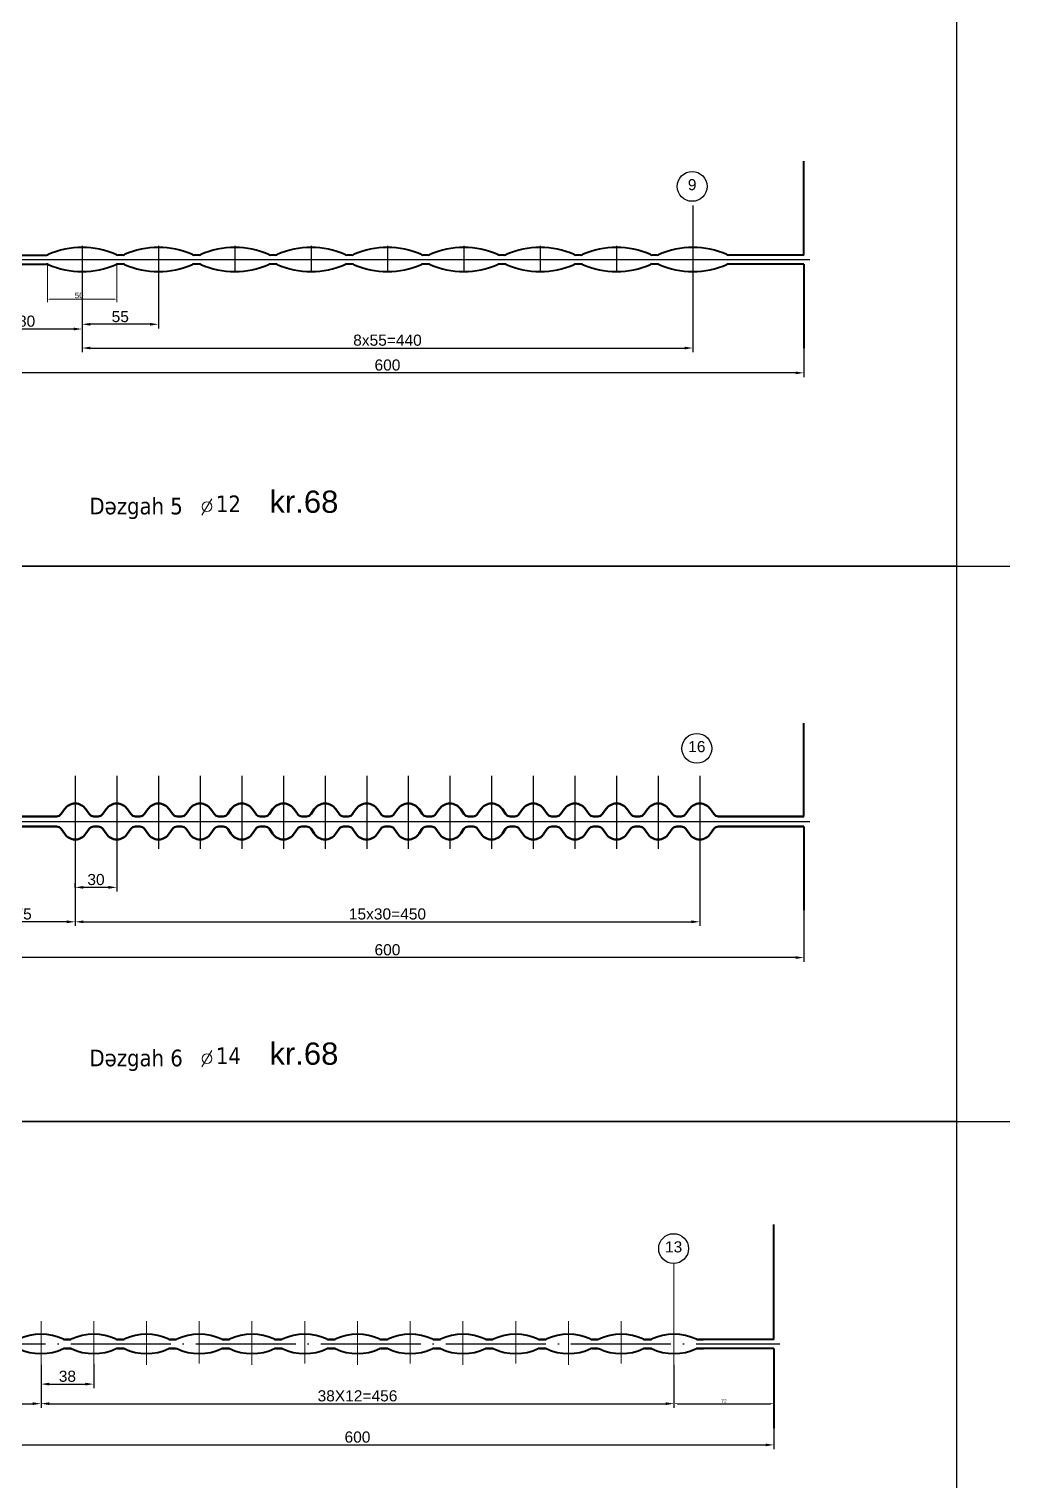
# Model space of a CAD drawing. Header units: millimetres. Extents: x -954 to 34898, y -2134 to 12006.
# Drawn here: x 5485 to 6192, y 5474 to 6520 of the extents above; entities that cross this region are included whole.
import ezdxf

# ---------------------------------------------------------------- set-up
doc = ezdxf.new("R2010")
doc.units = ezdxf.units.MM
doc.header["$LTSCALE"] = 3
doc.linetypes.add('ACAD_ISO04W100', pattern=[30, 24, -3, 0, -3])
for name, color, linetype, lineweight in [('контурная', 7, 'Continuous', 50), ('осевые', 1, 'ACAD_ISO04W100', 25), ('размерные', 7, 'Continuous', 25), ('тонкая', 7, 'Continuous', 20), ('тонкий', 7, 'Continuous', 20)]:
    doc.layers.add(name, color=color, linetype=linetype, lineweight=lineweight)
doc.layers.add('осевая', color=4, linetype='Continuous')
doc.styles.add('s1v4', font='arial.ttf', dxfattribs={"height": 4})
doc.styles.add('s4v4', font='arial.ttf', dxfattribs={"height": 16})
doc.styles.get("Standard").update_dxf_attribs({"font": 'arial.ttf'})
doc.dimstyles.new('ISO-25', dxfattribs={"dimtxt": 2.5, "dimasz": 2.5, "dimexe": 1.25, "dimexo": 0.625, "dimtad": 1, "dimtxsty": 'Standard', "dimcen": 2.5, "dimadec": 0, "dimazin": 0, "dimtfac": 1, "dimtmove": 0, "dimatfit": 3, "dimfxl": 1, "dimarcsym": 0})
doc.dimstyles.new('s1v4', dxfattribs={"dimtxt": 4, "dimasz": 1.5, "dimexe": 2, "dimexo": 0, "dimgap": 0.7, "dimtad": 1, "dimtxsty": 'Standard', "dimcen": 2.5, "dimadec": 0, "dimazin": 0, "dimtfac": 1, "dimtix": 1, "dimtmove": 0, "dimatfit": 3, "dimfxl": 1, "dimlwd": -1, "dimlwe": 20, "dimarcsym": 0})
doc.dimstyles.new('s2v4', dxfattribs={"dimtxt": 8, "dimasz": 6, "dimexe": 3, "dimexo": 0, "dimgap": 1.5, "dimtad": 1, "dimtxsty": 'Standard', "dimcen": 2.5, "dimadec": 0, "dimazin": 0, "dimtfac": 1, "dimtmove": 0, "dimatfit": 3, "dimfxl": 1, "dimarcsym": 0})

# ---------------------------------------------------------------- blocks, each defined once
blk = doc.blocks.new('*D392')
at = {"layer": 'Defpoints', "color": 0, "transparency": 16777216}
for p in [(5518.3, 5928.9), (5443.3, 5886.4), (5443.3, 5876.4)]:
    blk.add_point(p, dxfattribs=at)
at = {"layer": 'тонкий', "color": 0, "lineweight": -2, "transparency": 16777216}
for p, q in [((5518.3, 5928.9), (5518.3, 5873.4)), ((5443.3, 5886.4), (5443.3, 5873.4)), ((5512.3, 5876.4), (5449.3, 5876.4))]:
    blk.add_line(p, q, dxfattribs=at)
at = {"layer": 'тонкий', "color": 0, "transparency": 16777216}
for points in [[(5449.3, 5877.4), (5449.3, 5875.4), (5443.3, 5876.4)], [(5512.3, 5877.4), (5512.3, 5875.4), (5518.3, 5876.4)]]:
    blk.add_solid(points, dxfattribs=at)
at = {"layer": 'тонкий', "color": 0, "transparency": 16777216, "insert": (5480.8, 5882), "char_height": 8, "attachment_point": 5}
blk.add_mtext('75', dxfattribs=at)
blk = doc.blocks.new('*D393')
at = {"layer": 'Defpoints', "color": 0, "transparency": 16777216}
for p in [(5548.3, 5928.9), (5518.3, 5901.2), (5518.3, 5901.2)]:
    blk.add_point(p, dxfattribs=at)
at = {"layer": 'тонкий', "color": 0, "lineweight": -2, "transparency": 16777216}
for p, q in [((5548.3, 5928.9), (5548.3, 5898.2)), ((5518.3, 5901.2), (5518.3, 5904.2)), ((5542.3, 5901.2), (5524.3, 5901.2))]:
    blk.add_line(p, q, dxfattribs=at)
at = {"layer": 'тонкий', "color": 0, "transparency": 16777216}
for points in [[(5524.3, 5902.2), (5524.3, 5900.2), (5518.3, 5901.2)], [(5542.3, 5902.2), (5542.3, 5900.2), (5548.3, 5901.2)]]:
    blk.add_solid(points, dxfattribs=at)
at = {"layer": 'тонкий', "color": 0, "transparency": 16777216, "insert": (5533.3, 5906.8), "char_height": 8, "attachment_point": 5}
blk.add_mtext('30', dxfattribs=at)
blk = doc.blocks.new('*D394')
at = {"layer": 'Defpoints', "color": 0, "transparency": 16777216}
for p in [(5968.3, 5928.9), (5518.3, 5877.1), (5968.3, 5876.4)]:
    blk.add_point(p, dxfattribs=at)
at = {"layer": 'тонкий', "color": 0, "lineweight": -2, "transparency": 16777216}
for p, q in [((5968.3, 5928.9), (5968.3, 5873.4)), ((5518.3, 5877.1), (5518.3, 5873.4)), ((5524.3, 5876.4), (5962.3, 5876.4))]:
    blk.add_line(p, q, dxfattribs=at)
at = {"layer": 'тонкий', "color": 0, "transparency": 16777216}
for points in [[(5524.3, 5877.4), (5524.3, 5875.4), (5518.3, 5876.4)], [(5962.3, 5877.4), (5962.3, 5875.4), (5968.3, 5876.4)]]:
    blk.add_solid(points, dxfattribs=at)
at = {"layer": 'тонкий', "color": 0, "transparency": 16777216, "insert": (5743.3, 5882), "char_height": 8, "attachment_point": 5}
blk.add_mtext('15x30=450', dxfattribs=at)
blk = doc.blocks.new('*D395')
at = {"layer": 'Defpoints', "color": 0, "transparency": 16777216}
for p in [(6043.3, 5884.7), (5443.3, 5873.4), (5443.3, 5850.6)]:
    blk.add_point(p, dxfattribs=at)
at = {"layer": 'тонкий', "color": 0, "lineweight": -2, "transparency": 16777216}
for p, q in [((6043.3, 5884.7), (6043.3, 5847.6)), ((5443.3, 5873.4), (5443.3, 5847.6)), ((6037.3, 5850.6), (5449.3, 5850.6))]:
    blk.add_line(p, q, dxfattribs=at)
at = {"layer": 'тонкий', "color": 0, "transparency": 16777216}
for points in [[(5449.3, 5851.6), (5449.3, 5849.6), (5443.3, 5850.6)], [(6037.3, 5851.6), (6037.3, 5849.6), (6043.3, 5850.6)]]:
    blk.add_solid(points, dxfattribs=at)
at = {"layer": 'тонкий', "color": 0, "transparency": 16777216, "insert": (5743.3, 5856.2), "char_height": 8, "attachment_point": 5}
blk.add_mtext('600', dxfattribs=at)
blk = doc.blocks.new('*D313')
at = {"layer": 'Defpoints', "color": 0, "transparency": 16777216}
for p in [(5498.3, 6350.3), (5548.3, 6350.3), (5498.3, 6324.9)]:
    blk.add_point(p, dxfattribs=at)
at = {"layer": 'тонкая', "color": 0, "lineweight": 20, "transparency": 16777216}
for p, q in [((5498.3, 6350.3), (5498.3, 6322.9)), ((5548.3, 6350.3), (5548.3, 6322.9))]:
    blk.add_line(p, q, dxfattribs=at)
at = {"layer": 'тонкая', "color": 0, "transparency": 16777216}
blk.add_line((5546.8, 6324.9), (5499.8, 6324.9), dxfattribs=at)
for points in [[(5499.8, 6325.2), (5499.8, 6324.7), (5498.3, 6324.9)], [(5546.8, 6325.2), (5546.8, 6324.7), (5548.3, 6324.9)]]:
    blk.add_solid(points, dxfattribs=at)
at = {"layer": 'тонкая', "color": 0, "transparency": 16777216, "insert": (5521.2, 6327.7), "char_height": 4, "attachment_point": 5}
blk.add_mtext('50', dxfattribs=at)
blk = doc.blocks.new('*D381')
at = {"layer": 'Defpoints', "color": 0, "transparency": 16777216}
for p in [(5523.3, 6344.2), (5443.3, 6304.3), (5443.3, 6303.5)]:
    blk.add_point(p, dxfattribs=at)
at = {"layer": 'тонкий', "color": 0, "lineweight": -2, "transparency": 16777216}
for p, q in [((5523.3, 6344.2), (5523.3, 6300.5)), ((5443.3, 6304.3), (5443.3, 6300.5)), ((5517.3, 6303.5), (5449.3, 6303.5))]:
    blk.add_line(p, q, dxfattribs=at)
at = {"layer": 'тонкий', "color": 0, "transparency": 16777216}
for points in [[(5449.3, 6304.5), (5449.3, 6302.5), (5443.3, 6303.5)], [(5517.3, 6304.5), (5517.3, 6302.5), (5523.3, 6303.5)]]:
    blk.add_solid(points, dxfattribs=at)
at = {"layer": 'тонкий', "color": 0, "transparency": 16777216, "insert": (5483.3, 6309.1), "char_height": 8, "attachment_point": 5}
blk.add_mtext('80', dxfattribs=at)
blk = doc.blocks.new('*D382')
at = {"layer": 'Defpoints', "color": 0, "transparency": 16777216}
for p in [(5578.3, 6344.8), (5523.3, 6316.4), (5523.3, 6306.9)]:
    blk.add_point(p, dxfattribs=at)
at = {"layer": 'тонкий', "color": 0, "lineweight": -2, "transparency": 16777216}
for p, q in [((5578.3, 6344.8), (5578.3, 6303.9)), ((5523.3, 6316.4), (5523.3, 6303.9)), ((5572.3, 6306.9), (5529.3, 6306.9))]:
    blk.add_line(p, q, dxfattribs=at)
at = {"layer": 'тонкий', "color": 0, "transparency": 16777216}
for points in [[(5529.3, 6307.9), (5529.3, 6305.9), (5523.3, 6306.9)], [(5572.3, 6307.9), (5572.3, 6305.9), (5578.3, 6306.9)]]:
    blk.add_solid(points, dxfattribs=at)
at = {"layer": 'тонкий', "color": 0, "transparency": 16777216, "insert": (5550.8, 6312.4), "char_height": 8, "attachment_point": 5}
blk.add_mtext('55', dxfattribs=at)
blk = doc.blocks.new('*D383')
at = {"layer": 'Defpoints', "color": 0, "transparency": 16777216}
for p in [(5963.3, 6344.2), (5523.3, 6300.5), (5963.3, 6289.8)]:
    blk.add_point(p, dxfattribs=at)
at = {"layer": 'тонкий', "color": 0, "lineweight": -2, "transparency": 16777216}
for p, q in [((5963.3, 6344.2), (5963.3, 6286.8)), ((5523.3, 6300.5), (5523.3, 6286.8)), ((5529.3, 6289.8), (5957.3, 6289.8))]:
    blk.add_line(p, q, dxfattribs=at)
at = {"layer": 'тонкий', "color": 0, "transparency": 16777216}
for points in [[(5529.3, 6290.8), (5529.3, 6288.8), (5523.3, 6289.8)], [(5957.3, 6290.8), (5957.3, 6288.8), (5963.3, 6289.8)]]:
    blk.add_solid(points, dxfattribs=at)
at = {"layer": 'тонкий', "color": 0, "transparency": 16777216, "insert": (5743.3, 6295.4), "char_height": 8, "attachment_point": 5}
blk.add_mtext('8x55=440', dxfattribs=at)
blk = doc.blocks.new('*D384')
at = {"layer": 'Defpoints', "color": 0, "transparency": 16777216}
for p in [(5443.3, 6289.6), (6043.3, 6289.6), (5443.3, 6271.9)]:
    blk.add_point(p, dxfattribs=at)
at = {"layer": 'тонкий', "color": 0, "lineweight": -2, "transparency": 16777216}
for p, q in [((5443.3, 6289.6), (5443.3, 6268.9)), ((6043.3, 6289.6), (6043.3, 6268.9)), ((6037.3, 6271.9), (5449.3, 6271.9))]:
    blk.add_line(p, q, dxfattribs=at)
at = {"layer": 'тонкий', "color": 0, "transparency": 16777216}
for points in [[(5449.3, 6272.9), (5449.3, 6270.9), (5443.3, 6271.9)], [(6037.3, 6272.9), (6037.3, 6270.9), (6043.3, 6271.9)]]:
    blk.add_solid(points, dxfattribs=at)
at = {"layer": 'тонкий', "color": 0, "transparency": 16777216, "insert": (5743.3, 6277.5), "char_height": 8, "attachment_point": 5}
blk.add_mtext('600', dxfattribs=at)
blk = doc.blocks.new('*D404')
at = {"layer": 'Defpoints', "color": 0, "transparency": 16777216}
for p in [(6021.7, 5511.6), (5421.7, 5493.4), (6021.7, 5499.5)]:
    blk.add_point(p, dxfattribs=at)
at = {"layer": 'тонкий', "color": 0, "lineweight": -2, "transparency": 16777216}
for p, q in [((5421.7, 5493.4), (5421.7, 5502.5)), ((6021.7, 5511.6), (6021.7, 5496.5)), ((5427.7, 5499.5), (6015.7, 5499.5))]:
    blk.add_line(p, q, dxfattribs=at)
at = {"layer": 'тонкий', "color": 0, "transparency": 16777216}
for points in [[(5427.7, 5500.5), (5427.7, 5498.5), (5421.7, 5499.5)], [(6015.7, 5500.5), (6015.7, 5498.5), (6021.7, 5499.5)]]:
    blk.add_solid(points, dxfattribs=at)
at = {"layer": 'тонкий', "color": 0, "transparency": 16777216, "insert": (5721.7, 5505.1), "char_height": 8, "attachment_point": 5}
blk.add_mtext('600', dxfattribs=at)
blk = doc.blocks.new('*D405')
at = {"layer": 'Defpoints', "color": 0, "transparency": 16777216}
for p in [(5493.7, 5557.2), (5531.7, 5558), (5531.7, 5543.3)]:
    blk.add_point(p, dxfattribs=at)
at = {"layer": 'тонкий', "color": 0, "lineweight": -2, "transparency": 16777216}
for p, q in [((5493.7, 5557.2), (5493.7, 5540.3)), ((5531.7, 5558), (5531.7, 5540.3)), ((5499.7, 5543.3), (5525.7, 5543.3))]:
    blk.add_line(p, q, dxfattribs=at)
at = {"layer": 'тонкий', "color": 0, "transparency": 16777216}
for points in [[(5499.7, 5544.3), (5499.7, 5542.3), (5493.7, 5543.3)], [(5525.7, 5544.3), (5525.7, 5542.3), (5531.7, 5543.3)]]:
    blk.add_solid(points, dxfattribs=at)
at = {"layer": 'тонкий', "color": 0, "transparency": 16777216, "insert": (5512.7, 5548.9), "char_height": 8, "attachment_point": 5}
blk.add_mtext('38', dxfattribs=at)
blk = doc.blocks.new('*D406')
at = {"layer": 'Defpoints', "color": 0, "transparency": 16777216}
for p in [(5493.7, 5556.6), (5949.7, 5557.2), (5949.7, 5529.2)]:
    blk.add_point(p, dxfattribs=at)
at = {"layer": 'тонкий', "color": 0, "lineweight": -2, "transparency": 16777216}
for p, q in [((5493.7, 5556.6), (5493.7, 5526.2)), ((5949.7, 5557.2), (5949.7, 5526.2)), ((5499.7, 5529.2), (5943.7, 5529.2))]:
    blk.add_line(p, q, dxfattribs=at)
at = {"layer": 'тонкий', "color": 0, "transparency": 16777216}
for points in [[(5499.7, 5530.2), (5499.7, 5528.2), (5493.7, 5529.2)], [(5943.7, 5530.2), (5943.7, 5528.2), (5949.7, 5529.2)]]:
    blk.add_solid(points, dxfattribs=at)
at = {"layer": 'тонкий', "color": 0, "transparency": 16777216, "insert": (5721.7, 5534.8), "char_height": 8, "attachment_point": 5}
blk.add_mtext('38X12=456', dxfattribs=at)
blk = doc.blocks.new('*D407')
at = {"layer": 'Defpoints', "color": 0, "transparency": 16777216}
for p in [(5421.7, 5569.1), (5493.7, 5557.2), (5493.7, 5529.2)]:
    blk.add_point(p, dxfattribs=at)
at = {"layer": 'тонкий', "color": 0, "lineweight": -2, "transparency": 16777216}
for p, q in [((5421.7, 5569.1), (5421.7, 5526.2)), ((5493.7, 5557.2), (5493.7, 5526.2)), ((5427.7, 5529.2), (5487.7, 5529.2))]:
    blk.add_line(p, q, dxfattribs=at)
at = {"layer": 'тонкий', "color": 0, "transparency": 16777216}
for points in [[(5427.7, 5530.2), (5427.7, 5528.2), (5421.7, 5529.2)], [(5487.7, 5530.2), (5487.7, 5528.2), (5493.7, 5529.2)]]:
    blk.add_solid(points, dxfattribs=at)
at = {"layer": 'тонкий', "color": 0, "transparency": 16777216, "insert": (5457.7, 5534.7), "char_height": 8, "attachment_point": 5}
blk.add_mtext('72', dxfattribs=at)
blk = doc.blocks.new('*D408')
at = {"color": 0, "lineweight": -2, "transparency": 16777216}
for p, q in [((6021.7, 5568.4), (6021.7, 5527.9)), ((5949.7, 5556.6), (5949.7, 5527.9)), ((5952.2, 5529.2), (6019.2, 5529.2))]:
    blk.add_line(p, q, dxfattribs=at)
at = {"color": 0, "transparency": 16777216}
for points in [[(5952.2, 5529.6), (5952.2, 5528.8), (5949.7, 5529.2)], [(6019.2, 5529.6), (6019.2, 5528.8), (6021.7, 5529.2)]]:
    blk.add_solid(points, dxfattribs=at)
at = {"layer": 'Defpoints', "color": 0, "transparency": 16777216}
for p in [(6021.7, 5569.1), (5949.7, 5557.2), (6021.7, 5529.2)]:
    blk.add_point(p, dxfattribs=at)
at = {"color": 0, "lineweight": 15, "transparency": 16777216, "insert": (5985.7, 5531.1), "char_height": 2.5, "attachment_point": 5}
blk.add_mtext('72', dxfattribs=at)

msp = doc.modelspace()

# ---------------------------------------------------------------- linework, layer by layer
at = {"lineweight": 40}
for p, q in [((6043.318, 6356.817), (6043.318, 6424.418)), ((5443.318, 6356.817), (5497.666, 6356.817)), ((5443.318, 6350.317), (5497.666, 6350.317)), ((5552.666, 6356.817), (5548.97, 6356.817)), ((5552.666, 6350.317), (5548.97, 6350.317)), ((5607.666, 6356.817), (5603.97, 6356.817)), ((5607.666, 6350.317), (5603.97, 6350.317)), ((5662.666, 6356.817), (5658.97, 6356.817)), ((5662.666, 6350.317), (5658.97, 6350.317)), ((5717.666, 6356.817), (5713.97, 6356.817)), ((5717.666, 6350.317), (5713.97, 6350.317)), ((5772.666, 6356.817), (5768.97, 6356.817)), ((5772.666, 6350.317), (5768.97, 6350.317)), ((5827.666, 6356.817), (5823.97, 6356.817)), ((5827.666, 6350.317), (5823.97, 6350.317)), ((5882.666, 6356.817), (5878.97, 6356.817)), ((5882.666, 6350.317), (5878.97, 6350.317)), ((5937.666, 6356.817), (5933.97, 6356.817)), ((5937.666, 6350.317), (5933.97, 6350.317)), ((6043.318, 6356.817), (5988.97, 6356.817)), ((6043.318, 6350.317), (5988.97, 6350.317)), ((6043.318, 6350.317), (6043.318, 6289.61)), ((6043.318, 5952.38), (6043.318, 6019.531)), ((6043.318, 5944.98), (6043.318, 5884.724)), ((6021.694, 5575.458), (6021.694, 5658.313)), ((5510.712, 5575.458), (5514.845, 5575.458)), ((5514.677, 5575.458), (5510.712, 5575.458)), ((5510.712, 5569.058), (5514.954, 5569.058)), ((5514.677, 5569.058), (5510.712, 5569.058)), ((5552.677, 5575.458), (5548.712, 5575.458)), ((5548.712, 5575.458), (5552.845, 5575.458)), ((5552.677, 5569.058), (5548.712, 5569.058)), ((5548.712, 5569.058), (5552.954, 5569.058)), ((5586.712, 5575.458), (5590.845, 5575.458)), ((5590.677, 5575.458), (5586.712, 5575.458)), ((5586.712, 5569.058), (5590.954, 5569.058)), ((5590.677, 5569.058), (5586.712, 5569.058)), ((5590.677, 5575.458), (5591.528, 5575.648)), ((5590.677, 5569.058), (5591.528, 5568.868)), ((5628.677, 5575.458), (5624.712, 5575.458)), ((5624.712, 5575.458), (5628.845, 5575.458)), ((5628.677, 5569.058), (5624.712, 5569.058)), ((5624.712, 5569.058), (5628.954, 5569.058)), ((5666.677, 5575.458), (5662.712, 5575.458)), ((5662.712, 5575.458), (5666.845, 5575.458)), ((5666.677, 5569.058), (5662.712, 5569.058)), ((5662.712, 5569.058), (5666.954, 5569.058)), ((5700.712, 5575.458), (5704.845, 5575.458)), ((5704.677, 5575.458), (5700.712, 5575.458)), ((5700.712, 5569.058), (5704.954, 5569.058)), ((5704.677, 5569.058), (5700.712, 5569.058)), ((5738.712, 5575.458), (5742.845, 5575.458)), ((5742.677, 5575.458), (5738.712, 5575.458)), ((5738.712, 5569.058), (5742.954, 5569.058)), ((5742.677, 5569.058), (5738.712, 5569.058)), ((5780.677, 5575.458), (5776.712, 5575.458)), ((5776.712, 5575.458), (5780.845, 5575.458)), ((5780.677, 5569.058), (5776.712, 5569.058)), ((5776.712, 5569.058), (5780.954, 5569.058)), ((5818.677, 5575.458), (5814.712, 5575.458)), ((5814.712, 5575.458), (5818.845, 5575.458)), ((5818.677, 5569.058), (5814.712, 5569.058)), ((5814.712, 5569.058), (5818.954, 5569.058)), ((5852.712, 5575.458), (5856.845, 5575.458)), ((5856.677, 5575.458), (5852.712, 5575.458)), ((5852.712, 5569.058), (5856.954, 5569.058)), ((5856.677, 5569.058), (5852.712, 5569.058)), ((5894.677, 5575.458), (5890.712, 5575.458)), ((5890.712, 5575.458), (5894.845, 5575.458)), ((5894.677, 5569.058), (5890.712, 5569.058)), ((5890.712, 5569.058), (5894.954, 5569.058)), ((5894.677, 5575.458), (5895.528, 5575.648)), ((5894.677, 5569.058), (5895.528, 5568.868)), ((5928.712, 5575.458), (5932.845, 5575.458)), ((5932.677, 5575.458), (5928.712, 5575.458)), ((5928.712, 5569.058), (5932.954, 5569.058)), ((5932.677, 5569.058), (5928.712, 5569.058)), ((5966.712, 5575.458), (5970.845, 5575.458)), ((6021.694, 5575.458), (5966.712, 5575.458)), ((5966.712, 5569.058), (5970.954, 5569.058)), ((6021.694, 5569.058), (5966.712, 5569.058)), ((6021.694, 5569.058), (6021.694, 5511.599))]:
    msp.add_line(p, q, dxfattribs=at)
at = {"lineweight": 15}
for p, q in [((5949.694, 5579.258), (5949.694, 5630.172)), ((5493.694, 5579.258), (5493.694, 5588.581)), ((5531.694, 5579.258), (5531.694, 5588.581)), ((5569.694, 5579.258), (5569.694, 5588.581)), ((5607.694, 5579.258), (5607.694, 5588.581)), ((5645.694, 5579.258), (5645.694, 5588.581)), ((5683.694, 5579.258), (5683.694, 5588.581)), ((5721.694, 5579.258), (5721.694, 5588.581)), ((5759.694, 5579.258), (5759.694, 5588.581)), ((5797.694, 5579.258), (5797.694, 5588.581)), ((5835.694, 5579.258), (5835.694, 5588.581)), ((5873.694, 5579.258), (5873.694, 5588.581)), ((5911.694, 5579.258), (5911.694, 5588.581)), ((5493.694, 5579.258), (5493.694, 5557.189)), ((5531.694, 5579.258), (5531.694, 5558.041)), ((5569.694, 5579.258), (5569.694, 5557.189)), ((5607.694, 5579.258), (5607.694, 5558.041)), ((5645.694, 5579.258), (5645.694, 5557.189)), ((5683.694, 5579.258), (5683.694, 5558.041)), ((5721.694, 5579.258), (5721.694, 5557.189)), ((5759.694, 5579.258), (5759.694, 5558.041)), ((5797.694, 5579.258), (5797.694, 5557.189)), ((5835.694, 5579.258), (5835.694, 5558.041)), ((5873.694, 5579.258), (5873.694, 5557.189)), ((5911.694, 5579.258), (5911.694, 5558.041)), ((5949.694, 5579.258), (5949.694, 5557.189))]:
    msp.add_line(p, q, dxfattribs=at)
at = {"color": 2}
for points in [[(5118.979, 6132.548), (5118.979, 6532.548), (6153.245, 6532.548), (6153.245, 6132.548), (5118.979, 6132.548), (5118.979, 6532.548)], [(5118.979, 5732.548), (5118.979, 6132.548), (6153.245, 6132.548), (6153.245, 5732.548), (5118.979, 5732.548), (5118.979, 6132.548)], [(5157.491, 6132.548), (6191.757, 6132.548)], [(5157.491, 6132.548), (6191.757, 6132.548)], [(5157.491, 6132.548), (6191.757, 6132.548)], [(5157.491, 6132.548), (6191.757, 6132.548)], [(5157.491, 6132.548), (6191.757, 6132.548)], [(5157.491, 6132.548), (6191.757, 6132.548)], [(5157.491, 6132.548), (6191.757, 6132.548)], [(5118.979, 5332.548), (5118.979, 5732.548), (6153.245, 5732.548), (6153.245, 5332.548), (5118.979, 5332.548), (5118.979, 5732.548)], [(5157.491, 5732.548), (6191.757, 5732.548)], [(5157.491, 5732.548), (6191.757, 5732.548)], [(5157.491, 5732.548), (6191.757, 5732.548)], [(5157.491, 5732.548), (6191.757, 5732.548)], [(5157.491, 5732.548), (6191.757, 5732.548)], [(5157.491, 5732.548), (6191.757, 5732.548)], [(5157.491, 5732.548), (6191.757, 5732.548)], [(5157.491, 5732.548), (6191.757, 5732.548)]]:
    msp.add_lwpolyline(points, dxfattribs=at)
for centre in [(5962.811, 6406.244), (5966.174, 6001.357), (5949.435, 5640.923)]:
    msp.add_circle(centre, 10.754)
at = {"lineweight": 40}
for centre, radius, start, end in [((5523.318, 6302.747), 59.57, 65.796972, 114.203028), ((5578.318, 6302.747), 59.57, 65.796972, 114.203028), ((5633.318, 6302.747), 59.57, 65.796972, 114.203028), ((5688.318, 6302.747), 59.57, 65.796972, 114.203028), ((5743.318, 6302.747), 59.57, 65.796972, 114.203028), ((5798.318, 6302.747), 59.57, 65.796972, 114.203028), ((5853.318, 6302.747), 59.57, 65.796972, 114.203028), ((5908.318, 6302.747), 59.57, 65.796972, 114.203028), ((5963.318, 6302.747), 59.57, 65.796972, 114.203028), ((5497.666, 6359.817), 3, 270, 294.203028), ((5497.666, 6347.317), 3, 65.796972, 90), ((5523.318, 6404.387), 59.57, 245.796972, 294.203028), ((5548.97, 6359.817), 3, 245.796972, 270), ((5548.97, 6347.317), 3, 90, 114.203028), ((5552.666, 6359.817), 3, 270, 294.203028), ((5552.666, 6347.317), 3, 65.796972, 90), ((5578.318, 6404.387), 59.57, 245.796972, 294.203028), ((5603.97, 6359.817), 3, 245.796972, 270), ((5603.97, 6347.317), 3, 90, 114.203028), ((5607.666, 6359.817), 3, 270, 294.203028), ((5607.666, 6347.317), 3, 65.796972, 90), ((5633.318, 6404.387), 59.57, 245.796972, 294.203028), ((5658.97, 6359.817), 3, 245.796972, 270), ((5658.97, 6347.317), 3, 90, 114.203028), ((5662.666, 6359.817), 3, 270, 294.203028), ((5662.666, 6347.317), 3, 65.796972, 90), ((5688.318, 6404.387), 59.57, 245.796972, 294.203028), ((5713.97, 6359.817), 3, 245.796972, 270), ((5713.97, 6347.317), 3, 90, 114.203028), ((5717.666, 6359.817), 3, 270, 294.203028), ((5717.666, 6347.317), 3, 65.796972, 90), ((5743.318, 6404.387), 59.57, 245.796972, 294.203028), ((5768.97, 6359.817), 3, 245.796972, 270), ((5768.97, 6347.317), 3, 90, 114.203028), ((5772.666, 6359.817), 3, 270, 294.203028), ((5772.666, 6347.317), 3, 65.796972, 90), ((5798.318, 6404.387), 59.57, 245.796972, 294.203028), ((5823.97, 6359.817), 3, 245.796972, 270), ((5823.97, 6347.317), 3, 90, 114.203028), ((5827.666, 6359.817), 3, 270, 294.203028), ((5827.666, 6347.317), 3, 65.796972, 90), ((5853.318, 6404.387), 59.57, 245.796972, 294.203028), ((5878.97, 6359.817), 3, 245.796972, 270), ((5878.97, 6347.317), 3, 90, 114.203028), ((5882.666, 6359.817), 3, 270, 294.203028), ((5882.666, 6347.317), 3, 65.796972, 90), ((5908.318, 6404.387), 59.57, 245.796972, 294.203028), ((5933.97, 6359.817), 3, 245.796972, 270), ((5933.97, 6347.317), 3, 90, 114.203028), ((5937.666, 6359.817), 3, 270, 294.203028), ((5937.666, 6347.317), 3, 65.796972, 90), ((5963.318, 6404.387), 59.57, 245.796972, 294.203028), ((5988.97, 6359.817), 3, 245.796972, 270), ((5988.97, 6347.317), 3, 90, 114.203028), ((5493.694, 5541.253), 38.005, 64.824934, 115.175066), ((5531.694, 5541.253), 38.005, 64.824934, 115.175066), ((5569.694, 5541.253), 38.005, 64.824934, 115.175066), ((5607.694, 5541.253), 38.005, 64.824934, 115.175066), ((5645.694, 5541.253), 38.005, 64.824934, 115.175066), ((5683.694, 5541.253), 38.005, 64.824934, 115.175066), ((5721.694, 5541.253), 38.005, 64.824934, 115.175066), ((5759.694, 5541.253), 38.005, 64.824934, 115.175066), ((5797.694, 5541.253), 38.005, 64.824934, 115.175066), ((5835.694, 5541.253), 38.005, 64.824934, 115.175066), ((5873.694, 5541.253), 38.005, 64.824934, 115.175066), ((5911.694, 5541.253), 38.005, 64.824934, 115.175066), ((5949.694, 5541.253), 38.005, 64.824934, 115.175066), ((5493.694, 5603.263), 38.005, 244.824934, 295.175066), ((5510.712, 5577.458), 2, 244.824934, 270), ((5510.712, 5567.058), 2, 90, 115.175066), ((5514.677, 5577.458), 2, 270, 295.175066), ((5514.677, 5567.058), 2, 64.824934, 90), ((5531.694, 5603.263), 38.005, 244.824934, 295.175066), ((5548.712, 5577.458), 2, 244.824934, 270), ((5548.712, 5567.058), 2, 90, 115.175066), ((5552.677, 5577.458), 2, 270, 295.175066), ((5552.677, 5567.058), 2, 64.824934, 90), ((5569.694, 5603.263), 38.005, 244.824934, 295.175066), ((5586.712, 5577.458), 2, 244.824934, 270), ((5586.712, 5567.058), 2, 90, 115.175066), ((5607.694, 5603.263), 38.005, 244.824934, 295.175066), ((5624.712, 5577.458), 2, 244.824934, 270), ((5624.712, 5567.058), 2, 90, 115.175066), ((5628.677, 5577.458), 2, 270, 295.175066), ((5628.677, 5567.058), 2, 64.824934, 90), ((5645.694, 5603.263), 38.005, 244.824934, 295.175066), ((5662.712, 5577.458), 2, 244.824934, 270), ((5662.712, 5567.058), 2, 90, 115.175066), ((5666.677, 5577.458), 2, 270, 295.175066), ((5666.677, 5567.058), 2, 64.824934, 90), ((5683.694, 5603.263), 38.005, 244.824934, 295.175066), ((5700.712, 5577.458), 2, 244.824934, 270), ((5700.712, 5567.058), 2, 90, 115.175066), ((5704.677, 5577.458), 2, 270, 295.175066), ((5704.677, 5567.058), 2, 64.824934, 90), ((5721.694, 5603.263), 38.005, 244.824934, 295.175066), ((5738.712, 5577.458), 2, 244.824934, 270), ((5738.712, 5567.058), 2, 90, 115.175066), ((5742.677, 5577.458), 2, 270, 295.175066), ((5742.677, 5567.058), 2, 64.824934, 90), ((5759.694, 5603.263), 38.005, 244.824934, 295.175066), ((5776.712, 5577.458), 2, 244.824934, 270), ((5776.712, 5567.058), 2, 90, 115.175066), ((5780.677, 5577.458), 2, 270, 295.175066), ((5780.677, 5567.058), 2, 64.824934, 90), ((5797.694, 5603.263), 38.005, 244.824934, 295.175066), ((5814.712, 5577.458), 2, 244.824934, 270), ((5814.712, 5567.058), 2, 90, 115.175066), ((5818.677, 5577.458), 2, 270, 295.175066), ((5818.677, 5567.058), 2, 64.824934, 90), ((5835.694, 5603.263), 38.005, 244.824934, 295.175066), ((5852.712, 5577.458), 2, 244.824934, 270), ((5852.712, 5567.058), 2, 90, 115.175066), ((5856.677, 5577.458), 2, 270, 295.175066), ((5856.677, 5567.058), 2, 64.824934, 90), ((5873.694, 5603.263), 38.005, 244.824934, 295.175066), ((5890.712, 5577.458), 2, 244.824934, 270), ((5890.712, 5567.058), 2, 90, 115.175066), ((5911.694, 5603.263), 38.005, 244.824934, 295.175066), ((5928.712, 5577.458), 2, 244.824934, 270), ((5928.712, 5567.058), 2, 90, 115.175066), ((5932.677, 5577.458), 2, 270, 295.175066), ((5932.677, 5567.058), 2, 64.824934, 90), ((5949.694, 5603.263), 38.005, 244.824934, 295.175066), ((5966.712, 5577.458), 2, 244.824934, 270), ((5966.712, 5567.058), 2, 90, 115.175066)]:
    msp.add_arc(centre, radius, start, end, dxfattribs=at)
at = {"layer": 'контурная'}
for p, q in [((5443.318, 5952.38), (5504.95, 5952.38)), ((5508.226, 5954.086), (5510.572, 5957.435)), ((5528.41, 5954.086), (5526.064, 5957.435)), ((5531.687, 5952.38), (5534.95, 5952.38)), ((5531.687, 5952.38), (5534.95, 5952.38)), ((5538.226, 5954.086), (5540.572, 5957.435)), ((5558.41, 5954.086), (5556.064, 5957.435)), ((5561.687, 5952.38), (5564.95, 5952.38)), ((5561.687, 5952.38), (5564.95, 5952.38)), ((5568.226, 5954.086), (5570.572, 5957.435)), ((5588.41, 5954.086), (5586.064, 5957.435)), ((5591.687, 5952.38), (5594.95, 5952.38)), ((5591.687, 5952.38), (5594.95, 5952.38)), ((5598.226, 5954.086), (5600.572, 5957.435)), ((5618.41, 5954.086), (5616.064, 5957.435)), ((5621.687, 5952.38), (5624.95, 5952.38)), ((5621.687, 5952.38), (5624.95, 5952.38)), ((5628.226, 5954.086), (5630.572, 5957.435)), ((5648.41, 5954.086), (5646.064, 5957.435)), ((5651.687, 5952.38), (5654.95, 5952.38)), ((5651.687, 5952.38), (5654.95, 5952.38)), ((5658.226, 5954.086), (5660.572, 5957.435)), ((5678.41, 5954.086), (5676.064, 5957.435)), ((5681.687, 5952.38), (5684.95, 5952.38)), ((5681.687, 5952.38), (5684.95, 5952.38)), ((5688.226, 5954.086), (5690.572, 5957.435)), ((5708.41, 5954.086), (5706.064, 5957.435)), ((5711.687, 5952.38), (5714.95, 5952.38)), ((5711.687, 5952.38), (5714.95, 5952.38)), ((5718.226, 5954.086), (5720.572, 5957.435)), ((5738.41, 5954.086), (5736.064, 5957.435)), ((5741.687, 5952.38), (5744.95, 5952.38)), ((5741.687, 5952.38), (5744.95, 5952.38)), ((5748.226, 5954.086), (5750.572, 5957.435)), ((5768.41, 5954.086), (5766.064, 5957.435)), ((5771.687, 5952.38), (5774.95, 5952.38)), ((5771.687, 5952.38), (5774.95, 5952.38)), ((5778.226, 5954.086), (5780.572, 5957.435)), ((5798.41, 5954.086), (5796.064, 5957.435)), ((5801.687, 5952.38), (5804.95, 5952.38)), ((5801.687, 5952.38), (5804.95, 5952.38)), ((5808.226, 5954.086), (5810.572, 5957.435)), ((5828.41, 5954.086), (5826.064, 5957.435)), ((5831.687, 5952.38), (5834.95, 5952.38)), ((5831.687, 5952.38), (5834.95, 5952.38)), ((5838.226, 5954.086), (5840.572, 5957.435)), ((5858.41, 5954.086), (5856.064, 5957.435)), ((5861.687, 5952.38), (5864.95, 5952.38)), ((5861.687, 5952.38), (5864.95, 5952.38)), ((5868.226, 5954.086), (5870.572, 5957.435)), ((5888.41, 5954.086), (5886.064, 5957.435)), ((5891.687, 5952.38), (5894.95, 5952.38)), ((5891.687, 5952.38), (5894.95, 5952.38)), ((5898.226, 5954.086), (5900.572, 5957.435)), ((5918.41, 5954.086), (5916.064, 5957.435)), ((5924.95, 5952.38), (5921.687, 5952.38)), ((5928.226, 5954.086), (5930.572, 5957.435)), ((5948.41, 5954.086), (5946.064, 5957.435)), ((5951.687, 5952.38), (5954.95, 5952.38)), ((5951.687, 5952.38), (5954.95, 5952.38)), ((5958.226, 5954.086), (5960.572, 5957.435)), ((5978.41, 5954.086), (5976.064, 5957.435)), ((5981.687, 5952.38), (6043.318, 5952.38)), ((5443.318, 5944.98), (5504.95, 5944.98)), ((5508.226, 5943.274), (5510.572, 5939.925)), ((5528.41, 5943.274), (5526.064, 5939.925)), ((5531.687, 5944.98), (5534.95, 5944.98)), ((5531.687, 5944.98), (5534.95, 5944.98)), ((5538.226, 5943.274), (5540.572, 5939.925)), ((5558.41, 5943.274), (5556.064, 5939.925)), ((5561.687, 5944.98), (5564.95, 5944.98)), ((5561.687, 5944.98), (5564.95, 5944.98)), ((5568.226, 5943.274), (5570.572, 5939.925)), ((5588.41, 5943.274), (5586.064, 5939.925)), ((5591.687, 5944.98), (5594.95, 5944.98)), ((5591.687, 5944.98), (5594.95, 5944.98)), ((5598.226, 5943.274), (5600.572, 5939.925)), ((5618.41, 5943.274), (5616.064, 5939.925)), ((5621.687, 5944.98), (5624.95, 5944.98)), ((5621.687, 5944.98), (5624.95, 5944.98)), ((5628.226, 5943.274), (5630.572, 5939.925)), ((5648.41, 5943.274), (5646.064, 5939.925)), ((5651.687, 5944.98), (5654.95, 5944.98)), ((5651.687, 5944.98), (5654.95, 5944.98)), ((5658.226, 5943.274), (5660.572, 5939.925)), ((5678.41, 5943.274), (5676.064, 5939.925)), ((5681.687, 5944.98), (5684.95, 5944.98)), ((5681.687, 5944.98), (5684.95, 5944.98)), ((5688.226, 5943.274), (5690.572, 5939.925)), ((5708.41, 5943.274), (5706.064, 5939.925)), ((5711.687, 5944.98), (5714.95, 5944.98)), ((5711.687, 5944.98), (5714.95, 5944.98)), ((5718.226, 5943.274), (5720.572, 5939.925)), ((5738.41, 5943.274), (5736.064, 5939.925)), ((5741.687, 5944.98), (5744.95, 5944.98)), ((5741.687, 5944.98), (5744.95, 5944.98)), ((5748.226, 5943.274), (5750.572, 5939.925)), ((5768.41, 5943.274), (5766.064, 5939.925)), ((5771.687, 5944.98), (5774.95, 5944.98)), ((5771.687, 5944.98), (5774.95, 5944.98)), ((5778.226, 5943.274), (5780.572, 5939.925)), ((5798.41, 5943.274), (5796.064, 5939.925)), ((5801.687, 5944.98), (5804.95, 5944.98)), ((5801.687, 5944.98), (5804.95, 5944.98)), ((5808.226, 5943.274), (5810.572, 5939.925)), ((5828.41, 5943.274), (5826.064, 5939.925)), ((5831.687, 5944.98), (5834.95, 5944.98)), ((5831.687, 5944.98), (5834.95, 5944.98)), ((5838.226, 5943.274), (5840.572, 5939.925)), ((5858.41, 5943.274), (5856.064, 5939.925)), ((5861.687, 5944.98), (5864.95, 5944.98)), ((5861.687, 5944.98), (5864.95, 5944.98)), ((5868.226, 5943.274), (5870.572, 5939.925)), ((5888.41, 5943.274), (5886.064, 5939.925)), ((5891.687, 5944.98), (5894.95, 5944.98)), ((5891.687, 5944.98), (5894.95, 5944.98)), ((5898.226, 5943.274), (5900.572, 5939.925)), ((5918.41, 5943.274), (5916.064, 5939.925)), ((5921.687, 5944.98), (5924.95, 5944.98)), ((5928.226, 5943.274), (5930.572, 5939.925)), ((5948.41, 5943.274), (5946.064, 5939.925)), ((5951.687, 5944.98), (5954.95, 5944.98)), ((5951.687, 5944.98), (5954.95, 5944.98)), ((5958.226, 5943.274), (5960.572, 5939.925)), ((5978.41, 5943.274), (5976.064, 5939.925)), ((5981.687, 5944.98), (6043.318, 5944.98))]:
    msp.add_line(p, q, dxfattribs=at)
for centre, radius, start, end in [((5504.95, 5956.38), 4, 270, 325), ((5518.318, 5952.38), 9.25, 33.129722, 146.870278), ((5531.687, 5956.38), 4, 215, 270), ((5534.95, 5956.38), 4, 270, 325), ((5548.318, 5952.38), 9.25, 33.129722, 146.870278), ((5561.687, 5956.38), 4, 215, 270), ((5564.95, 5956.38), 4, 270, 325), ((5578.318, 5952.38), 9.25, 33.129722, 146.870278), ((5591.687, 5956.38), 4, 215, 270), ((5594.95, 5956.38), 4, 270, 325), ((5608.318, 5952.38), 9.25, 33.129722, 146.870278), ((5621.687, 5956.38), 4, 215, 270), ((5624.95, 5956.38), 4, 270, 325), ((5638.318, 5952.38), 9.25, 33.129722, 146.870278), ((5651.687, 5956.38), 4, 215, 270), ((5654.95, 5956.38), 4, 270, 325), ((5668.318, 5952.38), 9.25, 33.129722, 146.870278), ((5681.687, 5956.38), 4, 215, 270), ((5684.95, 5956.38), 4, 270, 325), ((5698.318, 5952.38), 9.25, 33.129722, 146.870278), ((5711.687, 5956.38), 4, 215, 270), ((5714.95, 5956.38), 4, 270, 325), ((5728.318, 5952.38), 9.25, 33.129722, 146.870278), ((5741.687, 5956.38), 4, 215, 270), ((5744.95, 5956.38), 4, 270, 325), ((5758.318, 5952.38), 9.25, 33.129722, 146.870278), ((5771.687, 5956.38), 4, 215, 270), ((5774.95, 5956.38), 4, 270, 325), ((5788.318, 5952.38), 9.25, 33.129722, 146.870278), ((5801.687, 5956.38), 4, 215, 270), ((5804.95, 5956.38), 4, 270, 325), ((5818.318, 5952.38), 9.25, 33.129722, 146.870278), ((5831.687, 5956.38), 4, 215, 270), ((5834.95, 5956.38), 4, 270, 325), ((5848.318, 5952.38), 9.25, 33.129722, 146.870278), ((5861.687, 5956.38), 4, 215, 270), ((5864.95, 5956.38), 4, 270, 325), ((5878.318, 5952.38), 9.25, 33.129722, 146.870278), ((5891.687, 5956.38), 4, 215, 270), ((5894.95, 5956.38), 4, 270, 325), ((5908.318, 5952.38), 9.25, 33.129722, 146.870278), ((5921.687, 5956.38), 4, 215, 270), ((5924.95, 5956.38), 4, 270, 325), ((5938.318, 5952.38), 9.25, 33.129722, 146.870278), ((5951.687, 5956.38), 4, 215, 270), ((5954.95, 5956.38), 4, 270, 325), ((5968.318, 5952.38), 9.25, 33.129722, 146.870278), ((5981.687, 5956.38), 4, 215, 270), ((5504.95, 5940.98), 4, 35, 90), ((5531.687, 5940.98), 4, 90, 145), ((5534.95, 5940.98), 4, 35, 90), ((5561.687, 5940.98), 4, 90, 145), ((5564.95, 5940.98), 4, 35, 90), ((5591.687, 5940.98), 4, 90, 145), ((5594.95, 5940.98), 4, 35, 90), ((5621.687, 5940.98), 4, 90, 145), ((5624.95, 5940.98), 4, 35, 90), ((5651.687, 5940.98), 4, 90, 145), ((5654.95, 5940.98), 4, 35, 90), ((5681.687, 5940.98), 4, 90, 145), ((5684.95, 5940.98), 4, 35, 90), ((5711.687, 5940.98), 4, 90, 145), ((5714.95, 5940.98), 4, 35, 90), ((5741.687, 5940.98), 4, 90, 145), ((5744.95, 5940.98), 4, 35, 90), ((5771.687, 5940.98), 4, 90, 145), ((5774.95, 5940.98), 4, 35, 90), ((5801.687, 5940.98), 4, 90, 145), ((5804.95, 5940.98), 4, 35, 90), ((5831.687, 5940.98), 4, 90, 145), ((5834.95, 5940.98), 4, 35, 90), ((5861.687, 5940.98), 4, 90, 145), ((5864.95, 5940.98), 4, 35, 90), ((5891.687, 5940.98), 4, 90, 145), ((5894.95, 5940.98), 4, 35, 90), ((5921.687, 5940.98), 4, 90, 145), ((5924.95, 5940.98), 4, 35, 90), ((5951.687, 5940.98), 4, 90, 145), ((5954.95, 5940.98), 4, 35, 90), ((5981.687, 5940.98), 4, 90, 145), ((5518.318, 5944.98), 9.25, 213.129722, 326.870278), ((5548.318, 5944.98), 9.25, 213.129722, 326.870278), ((5578.318, 5944.98), 9.25, 213.129722, 326.870278), ((5608.318, 5944.98), 9.25, 213.129722, 326.870278), ((5638.318, 5944.98), 9.25, 213.129722, 326.870278), ((5668.318, 5944.98), 9.25, 213.129722, 326.870278), ((5698.318, 5944.98), 9.25, 213.129722, 326.870278), ((5728.318, 5944.98), 9.25, 213.129722, 326.870278), ((5758.318, 5944.98), 9.25, 213.129722, 326.870278), ((5788.318, 5944.98), 9.25, 213.129722, 326.870278), ((5818.318, 5944.98), 9.25, 213.129722, 326.870278), ((5848.318, 5944.98), 9.25, 213.129722, 326.870278), ((5878.318, 5944.98), 9.25, 213.129722, 326.870278), ((5908.318, 5944.98), 9.25, 213.129722, 326.870278), ((5938.318, 5944.98), 9.25, 213.129722, 326.870278), ((5968.318, 5944.98), 9.25, 213.129722, 326.870278)]:
    msp.add_arc(centre, radius, start, end, dxfattribs=at)
at = {"layer": 'осевая'}
for p, q in [((5518.318, 5981.481), (5518.318, 5928.909)), ((5548.318, 5981.481), (5548.318, 5928.909)), ((5578.318, 5981.481), (5578.318, 5928.909)), ((5608.318, 5981.481), (5608.318, 5928.909)), ((5638.318, 5981.481), (5638.318, 5928.909)), ((5668.318, 5981.481), (5668.318, 5928.909)), ((5698.318, 5981.481), (5698.318, 5928.909)), ((5728.318, 5981.481), (5728.318, 5928.909)), ((5758.318, 5981.481), (5758.318, 5928.909)), ((5788.318, 5981.481), (5788.318, 5928.909)), ((5818.318, 5981.481), (5818.318, 5928.909)), ((5848.318, 5981.481), (5848.318, 5928.909)), ((5878.318, 5981.481), (5878.318, 5928.909)), ((5908.318, 5981.481), (5908.318, 5928.909)), ((5938.318, 5981.481), (5938.318, 5928.909)), ((5968.318, 5981.481), (5968.318, 5928.909))]:
    msp.add_line(p, q, dxfattribs=at)
at = {"layer": 'осевые'}
for p, q in [((5963.318, 6392.498), (5963.318, 6344.167)), ((5523.318, 6363.467), (5523.318, 6344.167)), ((5578.318, 6363.467), (5578.318, 6344.167)), ((5633.318, 6363.467), (5633.318, 6344.167)), ((5688.318, 6363.467), (5688.318, 6344.167)), ((5743.318, 6363.467), (5743.318, 6344.167)), ((5798.318, 6363.467), (5798.318, 6344.167)), ((5853.318, 6363.467), (5853.318, 6344.167)), ((5908.318, 6363.467), (5908.318, 6344.167)), ((5440.956, 6353.567), (6047.546, 6353.567)), ((5492.629, 6353.567), (5566.261, 6353.567)), ((5547.629, 6353.567), (5621.261, 6353.567)), ((5602.629, 6353.567), (5676.261, 6353.567)), ((5657.629, 6353.567), (5731.261, 6353.567)), ((5712.629, 6353.567), (5786.261, 6353.567)), ((5767.629, 6353.567), (5841.261, 6353.567)), ((5822.629, 6353.567), (5896.261, 6353.567)), ((5877.629, 6353.567), (5951.261, 6353.567)), ((5932.629, 6353.567), (6006.261, 6353.567)), ((5440.956, 5948.68), (6047.546, 5948.68)), ((5501.113, 5948.68), (5546.663, 5948.68)), ((5531.113, 5948.68), (5576.663, 5948.68)), ((5561.113, 5948.68), (5606.663, 5948.68)), ((5591.113, 5948.68), (5636.663, 5948.68)), ((5621.113, 5948.68), (5666.663, 5948.68)), ((5651.113, 5948.68), (5696.663, 5948.68)), ((5681.113, 5948.68), (5726.663, 5948.68)), ((5711.113, 5948.68), (5756.663, 5948.68)), ((5741.113, 5948.68), (5786.663, 5948.68)), ((5771.113, 5948.68), (5816.663, 5948.68)), ((5801.113, 5948.68), (5846.663, 5948.68)), ((5831.113, 5948.68), (5876.663, 5948.68)), ((5861.113, 5948.68), (5906.663, 5948.68)), ((5891.113, 5948.68), (5936.663, 5948.68)), ((5921.113, 5948.68), (5966.663, 5948.68)), ((5951.113, 5948.68), (5996.663, 5948.68)), ((5425.017, 5572.258), (6026.026, 5572.258))]:
    msp.add_line(p, q, dxfattribs=at)
at = {"layer": 'тонкий'}
for p, q in [((5609.517, 6169.463), (5616.799, 6181.23)), ((5609.517, 5771.8), (5616.799, 5783.567))]:
    msp.add_line(p, q, dxfattribs=at)
for centre in [(5613.241, 6175.48), (5613.241, 5777.816)]:
    msp.add_circle(centre, 3.472, dxfattribs=at)

# ---------------------------------------------------------------- texts
at = {"char_height": 8, "attachment_point": 5}
for s, insert in [('9', (5962.809, 6407.45)), ('16', (5966.172, 6002.563)), ('13', (5949.433, 5642.129))]:
    msp.add_mtext(s, dxfattribs=dict(at, insert=insert))
at = {"layer": 'размерные', "style": 's4v4'}
for p in [(5658.257, 6171.086), (5658.257, 5773.422)]:
    msp.add_text('kr.68', height=16, dxfattribs=at).set_placement(p)
at = {"layer": 'тонкий', "char_height": 12, "width": 33.292, "attachment_point": 1, "style": 's1v4'}
for s, insert in [('{\\fTahoma|b0|i0|c162|p32;12\\fTxt|b0|i0|c238|p2; }', (5619.707, 6183.534)), ('{\\fTahoma|b0|i0|c162|p32;1\\fTahoma|b0|i0|c0|p32;4\\fTxt|b0|i0|c238|p2; }', (5619.707, 5785.871))]:
    msp.add_mtext(s, dxfattribs=dict(at, insert=insert))
at = {"layer": 'тонкий', "char_height": 12, "attachment_point": 1, "style": 's1v4'}
for s, insert in [('{\\fTahoma|b0|i0|c238|p32;Dəzgah \\fTahoma|b0|i0|c0|p32;5}', (5528.662, 6181.95)), ('{\\fTahoma|b0|i0|c238|p32;Dəzgah \\fTahoma|b0|i0|c0|p32;6}', (5528.662, 5784.286))]:
    msp.add_mtext(s, dxfattribs=dict(at, insert=insert))

# ---------------------------------------------------------------- dimensions: what is measured, and where the dimension line sits
at = {"lineweight": 15}
dim = msp.add_linear_dim(base=(6021.694, 5529.185), p1=(5949.694, 5557.189), p2=(6021.694, 5569.058), dimstyle='ISO-25', dxfattribs=at)
dim.commit()
dim.dimension.update_dxf_attribs({"geometry": '*D408', "text_midpoint": (5985.694, 5531.065)})
at = {"layer": 'тонкая'}
dim = msp.add_linear_dim(base=(5498.295, 6324.924), p1=(5548.341, 6350.25), p2=(5498.295, 6350.25), dimstyle='s1v4', override={"dimdec": 0}, dxfattribs=at)
dim.commit()
dim.dimension.update_dxf_attribs({"geometry": '*D313', "text_midpoint": (5521.229, 6324.924), "dimtype": 160})
at = {"layer": 'тонкий'}
for base, p1, p2, picture, middle in [((5443.318, 6303.55), (5523.318, 6344.167), (5443.318, 6304.28), '*D381', (5483.318, 6309.134)), ((5523.318, 6306.851), (5578.318, 6344.817), (5523.318, 6316.371), '*D382', (5550.818, 6312.419)), ((5443.318, 6271.867), (6043.318, 6289.61), (5443.318, 6289.61), '*D384', (5743.318, 6277.452)), ((5443.318, 5876.433), (5518.318, 5928.909), (5443.318, 5886.367), '*D392', (5480.818, 5882.002)), ((5518.318, 5901.171), (5548.318, 5928.909), (5518.318, 5901.171), '*D393', (5533.318, 5906.759)), ((5443.318, 5850.622), (6043.318, 5884.724), (5443.318, 5873.433), '*D395', (5743.318, 5856.206)), ((5493.694, 5529.185), (5421.694, 5569.058), (5493.694, 5557.189), '*D407', (5457.694, 5534.701)), ((5531.694, 5543.291), (5493.694, 5557.189), (5531.694, 5558.041), '*D405', (5512.694, 5548.878)), ((6021.694, 5499.54), (5421.694, 5493.392), (6021.694, 5511.599), '*D404', (5721.694, 5505.124))]:
    dim = msp.add_linear_dim(base=base, p1=p1, p2=p2, dimstyle='s2v4', dxfattribs=at)
    dim.commit()
    dim.dimension.update_dxf_attribs({"geometry": picture, "text_midpoint": middle})
for base, p1, p2, text, picture, middle in [((5963.318, 6289.787), (5523.318, 6300.55), (5963.318, 6344.167), '8x55=<>', '*D383', (5743.318, 6295.372)), ((5968.318, 5876.433), (5518.318, 5877.102), (5968.318, 5928.909), '15x30=<>', '*D394', (5743.318, 5882.021)), ((5949.694, 5529.185), (5493.694, 5556.564), (5949.694, 5557.189), '38X12=<>', '*D406', (5721.694, 5534.772))]:
    dim = msp.add_linear_dim(base=base, p1=p1, p2=p2, text=text, dimstyle='s2v4', dxfattribs=at)
    dim.commit()
    dim.dimension.update_dxf_attribs({"geometry": picture, "text_midpoint": middle})

doc.saveas('drawing.dxf')
